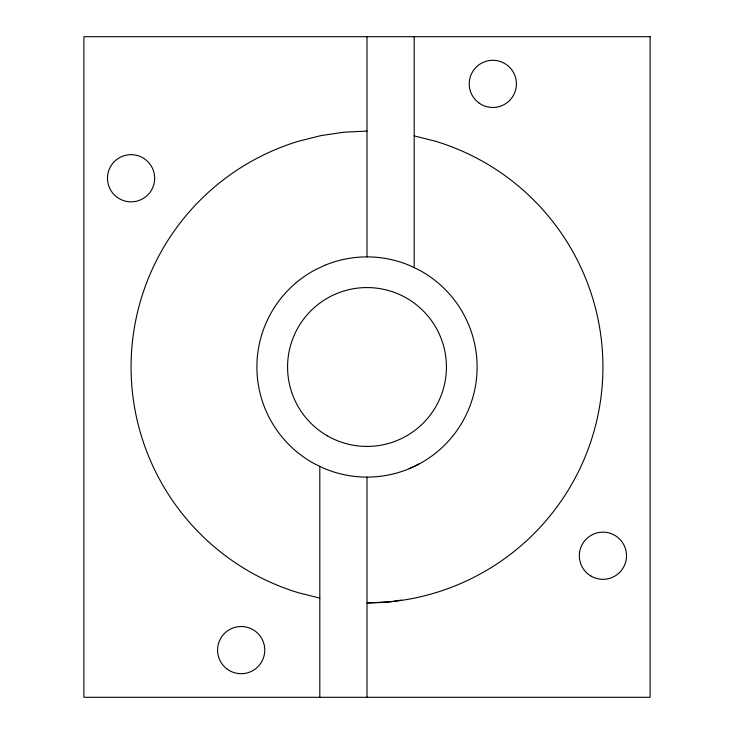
<?xml version="1.0" encoding="UTF-8"?>
<svg xmlns="http://www.w3.org/2000/svg" width="734" height="734" viewBox="0 0 734 734"><rect width="100%" height="100%" fill="white"/><g stroke="black" fill="none" stroke-linecap="round" stroke-linejoin="round"><path stroke-width="1.1" d="M409.132 468.723L418.903 464.099M401.581 600.091L390.121 601.788L367 602.926A235.926 235.926 0 0 0 435.482 141.231L414.187 135.891M367 131.074L343.879 132.212L320.969 135.607L298.518 141.231A235.926 235.926 0 0 0 298.518 592.769L319.813 598.109M414.187 36.7L414.187 267.671M367 36.7L367 256.9M367 477.1L367 697.3M319.813 466.329L319.813 697.3M324.868 265.277L315.097 269.901A110.1 110.1 0 0 0 315.097 464.099L324.868 468.723A110.1 110.1 0 0 0 466.53 414.077A110.1 110.1 0 0 0 418.903 269.901L409.132 265.277A110.1 110.1 0 0 0 324.868 265.277M650.113 36.7L83.887 36.7L83.887 697.3L650.113 697.3L650.113 36.7M327.281 435.785A79.428 79.428 0 0 0 446.428 367A79.428 79.428 0 0 0 327.281 298.215A79.428 79.428 0 0 0 327.281 435.785M479.082 103.063A23.589 23.589 0 0 0 516.305 86.199A23.589 23.589 0 0 0 483.091 62.399A23.589 23.589 0 0 0 479.082 103.063M227.43 669.289A23.589 23.589 0 0 0 264.653 652.425A23.589 23.589 0 0 0 231.43 628.625A23.589 23.589 0 0 0 227.43 669.289M117.33 197.437A23.589 23.589 0 0 0 154.553 180.573A23.589 23.589 0 0 0 121.33 156.764A23.589 23.589 0 0 0 117.33 197.437M591.136 576.172A23.589 23.589 0 0 0 626.524 555.739A23.589 23.589 0 0 0 591.136 535.315A23.589 23.589 0 0 0 591.136 576.172"/></g></svg>
